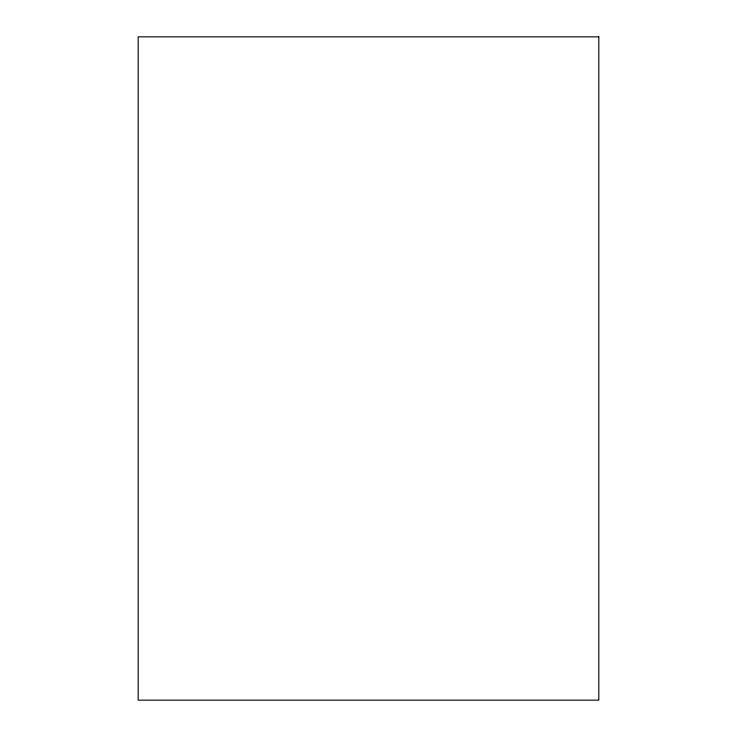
<?xml version="1.0" encoding="UTF-8"?>
<svg xmlns="http://www.w3.org/2000/svg" width="737" height="737" viewBox="0 0 737 737"><rect width="100%" height="100%" fill="white"/><g stroke="black" fill="none" stroke-linecap="round" stroke-linejoin="round"><path stroke-width="1.11" d="M598.812 36.85L138.188 36.85L138.188 700.15L598.812 700.15L598.812 36.85"/></g></svg>
